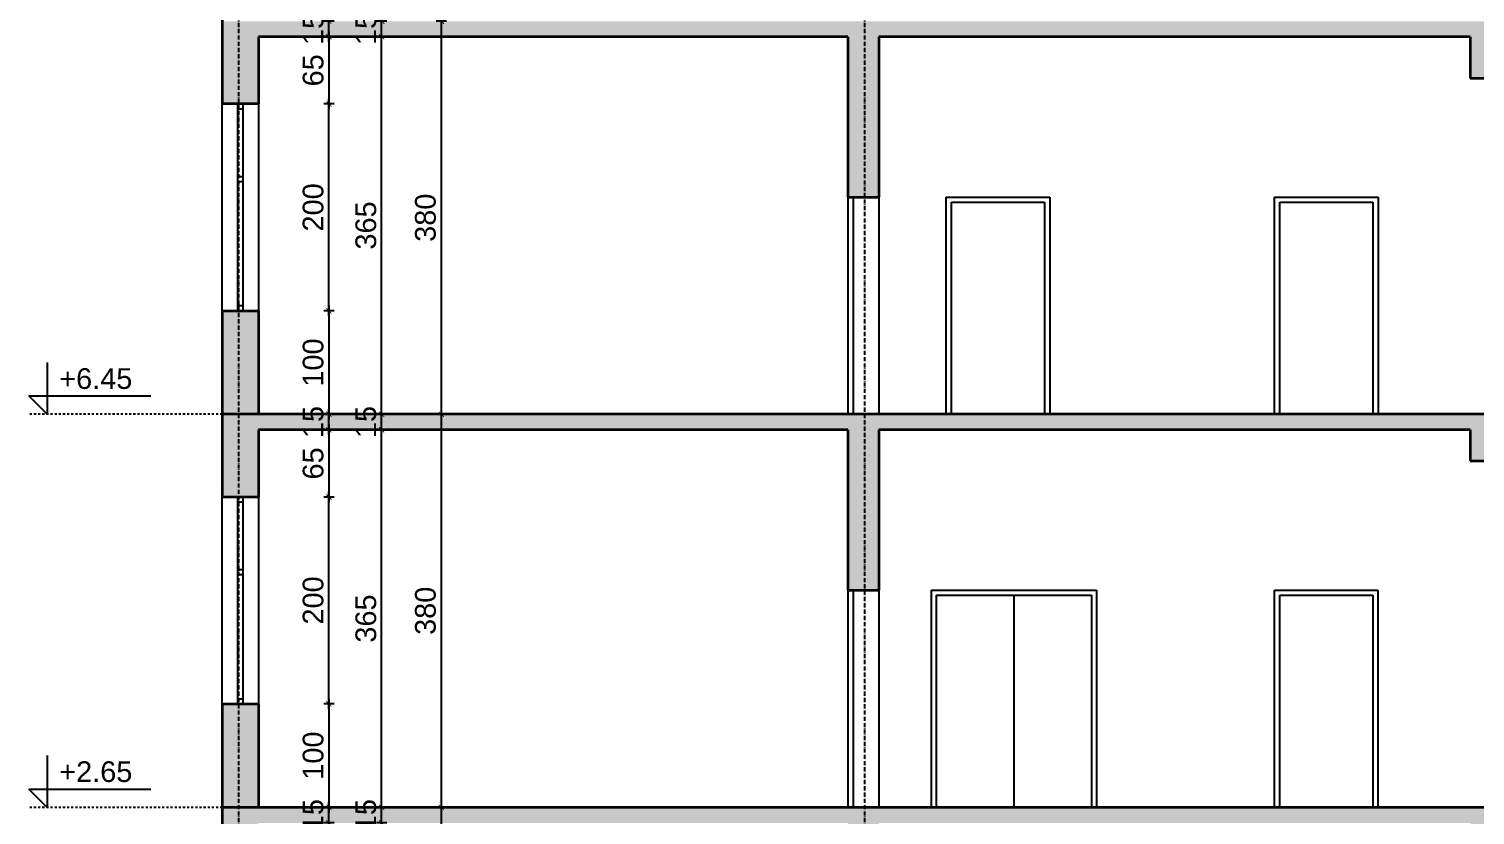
# Model space of a CAD drawing. Header units: inches. Extents: x -72385 to 39588, y -6525 to 66685.
# Drawn here: x 26252 to 27650, y 23883 to 24643 of the extents above; entities that cross this region are included whole.
import ezdxf

# ---------------------------------------------------------------- set-up
doc = ezdxf.new("R2010")
doc.units = ezdxf.units.IN
doc.header["$MEASUREMENT"] = 0
doc.linetypes.add('DashDot', pattern=[0.6, 0.4, -0.1, 0, -0.1])
doc.linetypes.add('Hidden', pattern=[0.4, 0.2, -0.2])
for name, color, linetype, lineweight in [('Надписи коти вътрешни', 252, 'Continuous', 25), ('Надписи нива', 252, 'Continuous', 25), ('Оси', 252, 'DashDot', 25), ('Фасади Разрези дебело', 7, 'Continuous', 35), ('Фасади Разрези тънко', 253, 'Continuous', 25), ('Щрих стени', 254, 'Continuous', 25)]:
    doc.layers.add(name, color=color, linetype=linetype, lineweight=lineweight)
doc.styles.add('Arial Regular', font='arial.ttf')
doc.styles.get("Standard").update_dxf_attribs({"font": 'arial.ttf'})
doc.dimstyles.new('Annotative', dxfattribs={"dimscale": 0, "dimtxt": 20, "dimasz": 5, "dimexe": 5, "dimexo": 5, "dimgap": 5, "dimtad": 1, "dimdec": 0, "dimzin": 0, "dimdsep": 46, "dimtxsty": 'Standard', "dimblk": 'ARCHTICK', "dimcen": 5, "dimdle": 5, "dimadec": 0, "dimazin": 0, "dimtfac": 1, "dimtdec": 0, "dimtofl": 0, "dimtmove": 0, "dimatfit": 3, "dimldrblk": 'ARCHTICK', "dimfxl": 5, "dimfxlon": 1, "dimtolj": 1, "dimtzin": 0, "dimarcsym": 1})

# ---------------------------------------------------------------- blocks, each defined once
blk = doc.blocks.new('_ArchTick')
at = {"color": 0, "linetype": 'ByBlock', "const_width": 0.15}
blk.add_lwpolyline([(-0.5, -0.5), (0.5, 0.5)], dxfattribs=at)
blk = doc.blocks.new('*D5226')
at = {"layer": 'Defpoints', "color": 0, "ltscale": 10, "transparency": 16777216}
for p in [(26542, 23890.9), (26572.6, 23890.9), (26572.6, 23875.9)]:
    blk.add_point(p, dxfattribs=at)
at = {"layer": 'Надписи коти вътрешни', "color": 0, "lineweight": -2, "ltscale": 10, "transparency": 16777216}
for p, q in [((26542, 23870.9), (26542, 23895.9)), ((26547, 23890.9), (26537, 23890.9)), ((26547, 23875.9), (26537, 23875.9))]:
    blk.add_line(p, q, dxfattribs=at)
at = {"layer": 'Надписи коти вътрешни', "color": 0, "lineweight": -2, "ltscale": 10, "transparency": 16777216, "xscale": 5, "yscale": 5, "zscale": 5}
for p, rotation in [((26542, 23890.9), 90), ((26542, 23875.9), 270)]:
    blk.add_blockref('_ArchTick', p, dxfattribs=dict(at, rotation=rotation))
at = {"layer": 'Надписи коти вътрешни', "color": 0, "ltscale": 10, "transparency": 16777216, "insert": (26526.8, 23883.4), "char_height": 20, "attachment_point": 5, "rotation": 90}
blk.add_mtext('\\A1;15', dxfattribs=at)
blk = doc.blocks.new('*D5224')
at = {"layer": 'Defpoints', "color": 0, "ltscale": 10, "transparency": 16777216}
for p in [(26650.7, 23890.9), (26769.7, 23890.9), (26769.7, 23510.9)]:
    blk.add_point(p, dxfattribs=at)
at = {"layer": 'Надписи коти вътрешни', "color": 0, "lineweight": -2, "ltscale": 10, "transparency": 16777216}
for p, q in [((26650.7, 23505.9), (26650.7, 23895.9)), ((26655.7, 23890.9), (26645.7, 23890.9)), ((26655.7, 23510.9), (26645.7, 23510.9))]:
    blk.add_line(p, q, dxfattribs=at)
at = {"layer": 'Надписи коти вътрешни', "color": 0, "lineweight": -2, "ltscale": 10, "transparency": 16777216, "xscale": 5, "yscale": 5, "zscale": 5}
for p, rotation in [((26650.7, 23890.9), 90), ((26650.7, 23510.9), 270)]:
    blk.add_blockref('_ArchTick', p, dxfattribs=dict(at, rotation=rotation))
at = {"layer": 'Надписи коти вътрешни', "color": 0, "ltscale": 10, "transparency": 16777216, "insert": (26635.4, 23700.9), "char_height": 20, "attachment_point": 5, "rotation": 90}
blk.add_mtext('\\A1;380', dxfattribs=at)
blk = doc.blocks.new('*D5223')
at = {"layer": 'Defpoints', "color": 0, "ltscale": 10, "transparency": 16777216}
for p in [(26593, 23890.9), (26623.7, 23890.9), (26623.7, 23875.9)]:
    blk.add_point(p, dxfattribs=at)
at = {"layer": 'Надписи коти вътрешни', "color": 0, "lineweight": -2, "ltscale": 10, "transparency": 16777216}
for p, q in [((26593, 23870.9), (26593, 23895.9)), ((26598, 23890.9), (26588, 23890.9)), ((26598, 23875.9), (26588, 23875.9))]:
    blk.add_line(p, q, dxfattribs=at)
at = {"layer": 'Надписи коти вътрешни', "color": 0, "lineweight": -2, "ltscale": 10, "transparency": 16777216, "xscale": 5, "yscale": 5, "zscale": 5}
for p, rotation in [((26593, 23890.9), 90), ((26593, 23875.9), 270)]:
    blk.add_blockref('_ArchTick', p, dxfattribs=dict(at, rotation=rotation))
at = {"layer": 'Надписи коти вътрешни', "color": 0, "ltscale": 10, "transparency": 16777216, "insert": (26577.8, 23883.4), "char_height": 20, "attachment_point": 5, "rotation": 90}
blk.add_mtext('\\A1;15', dxfattribs=at)
blk = doc.blocks.new('*D5222')
at = {"layer": 'Defpoints', "color": 0, "ltscale": 10, "transparency": 16777216}
for p in [(26572.6, 23990.9), (26542, 23890.9), (26572.6, 23890.9)]:
    blk.add_point(p, dxfattribs=at)
at = {"layer": 'Надписи коти вътрешни', "color": 0, "lineweight": -2, "ltscale": 10, "transparency": 16777216}
for p, q in [((26542, 23995.9), (26542, 23885.9)), ((26547, 23990.9), (26537, 23990.9)), ((26547, 23890.9), (26537, 23890.9))]:
    blk.add_line(p, q, dxfattribs=at)
at = {"layer": 'Надписи коти вътрешни', "color": 0, "lineweight": -2, "ltscale": 10, "transparency": 16777216, "xscale": 5, "yscale": 5, "zscale": 5}
for p, rotation in [((26542, 23990.9), 90), ((26542, 23890.9), 270)]:
    blk.add_blockref('_ArchTick', p, dxfattribs=dict(at, rotation=rotation))
at = {"layer": 'Надписи коти вътрешни', "color": 0, "ltscale": 10, "transparency": 16777216, "insert": (26526.8, 23940.9), "char_height": 20, "attachment_point": 5, "rotation": 90}
blk.add_mtext('\\A1;100', dxfattribs=at)
blk = doc.blocks.new('*D5221')
at = {"layer": 'Defpoints', "color": 0, "ltscale": 10, "transparency": 16777216}
for p in [(26542, 24190.9), (26572.6, 24190.9), (26572.6, 23990.9)]:
    blk.add_point(p, dxfattribs=at)
at = {"layer": 'Надписи коти вътрешни', "color": 0, "lineweight": -2, "ltscale": 10, "transparency": 16777216}
for p, q in [((26547, 24190.9), (26537, 24190.9)), ((26542, 23985.9), (26542, 24195.9)), ((26547, 23990.9), (26537, 23990.9))]:
    blk.add_line(p, q, dxfattribs=at)
at = {"layer": 'Надписи коти вътрешни', "color": 0, "lineweight": -2, "ltscale": 10, "transparency": 16777216, "xscale": 5, "yscale": 5, "zscale": 5}
for p, rotation in [((26542, 24190.9), 90), ((26542, 23990.9), 270)]:
    blk.add_blockref('_ArchTick', p, dxfattribs=dict(at, rotation=rotation))
at = {"layer": 'Надписи коти вътрешни', "color": 0, "ltscale": 10, "transparency": 16777216, "insert": (26526.8, 24090.9), "char_height": 20, "attachment_point": 5, "rotation": 90}
blk.add_mtext('\\A1;200', dxfattribs=at)
blk = doc.blocks.new('*D5220')
at = {"layer": 'Defpoints', "color": 0, "ltscale": 10, "transparency": 16777216}
for p in [(26572.6, 24255.9), (26542, 24190.9), (26572.6, 24190.9)]:
    blk.add_point(p, dxfattribs=at)
at = {"layer": 'Надписи коти вътрешни', "color": 0, "lineweight": -2, "ltscale": 10, "transparency": 16777216}
for p, q in [((26542, 24260.9), (26542, 24185.9)), ((26547, 24255.9), (26537, 24255.9)), ((26547, 24190.9), (26537, 24190.9))]:
    blk.add_line(p, q, dxfattribs=at)
at = {"layer": 'Надписи коти вътрешни', "color": 0, "lineweight": -2, "ltscale": 10, "transparency": 16777216, "xscale": 5, "yscale": 5, "zscale": 5}
for p, rotation in [((26542, 24255.9), 90), ((26542, 24190.9), 270)]:
    blk.add_blockref('_ArchTick', p, dxfattribs=dict(at, rotation=rotation))
at = {"layer": 'Надписи коти вътрешни', "color": 0, "ltscale": 10, "transparency": 16777216, "insert": (26526.8, 24223.4), "char_height": 20, "attachment_point": 5, "rotation": 90}
blk.add_mtext('\\A1;65', dxfattribs=at)
blk = doc.blocks.new('*D5219')
at = {"layer": 'Defpoints', "color": 0, "ltscale": 10, "transparency": 16777216}
for p in [(26542, 24270.9), (26572.6, 24270.9), (26572.6, 24255.9)]:
    blk.add_point(p, dxfattribs=at)
at = {"layer": 'Надписи коти вътрешни', "color": 0, "lineweight": -2, "ltscale": 10, "transparency": 16777216}
for p, q in [((26547, 24270.9), (26537, 24270.9)), ((26542, 24250.9), (26542, 24275.9)), ((26547, 24255.9), (26537, 24255.9))]:
    blk.add_line(p, q, dxfattribs=at)
at = {"layer": 'Надписи коти вътрешни', "color": 0, "lineweight": -2, "ltscale": 10, "transparency": 16777216, "xscale": 5, "yscale": 5, "zscale": 5}
for p, rotation in [((26542, 24270.9), 90), ((26542, 24255.9), 270)]:
    blk.add_blockref('_ArchTick', p, dxfattribs=dict(at, rotation=rotation))
at = {"layer": 'Надписи коти вътрешни', "color": 0, "ltscale": 10, "transparency": 16777216, "insert": (26526.8, 24263.4), "char_height": 20, "attachment_point": 5, "rotation": 90}
blk.add_mtext('\\A1;15', dxfattribs=at)
blk = doc.blocks.new('*D5218')
at = {"layer": 'Defpoints', "color": 0, "ltscale": 10, "transparency": 16777216}
for p in [(26593, 24255.9), (26671.2, 24255.9), (26671.2, 23890.9)]:
    blk.add_point(p, dxfattribs=at)
at = {"layer": 'Надписи коти вътрешни', "color": 0, "lineweight": -2, "ltscale": 10, "transparency": 16777216}
for p, q in [((26593, 23885.9), (26593, 24260.9)), ((26598, 24255.9), (26588, 24255.9)), ((26598, 23890.9), (26588, 23890.9))]:
    blk.add_line(p, q, dxfattribs=at)
at = {"layer": 'Надписи коти вътрешни', "color": 0, "lineweight": -2, "ltscale": 10, "transparency": 16777216, "xscale": 5, "yscale": 5, "zscale": 5}
for p, rotation in [((26593, 24255.9), 90), ((26593, 23890.9), 270)]:
    blk.add_blockref('_ArchTick', p, dxfattribs=dict(at, rotation=rotation))
at = {"layer": 'Надписи коти вътрешни', "color": 0, "ltscale": 10, "transparency": 16777216, "insert": (26577.8, 24073.4), "char_height": 20, "attachment_point": 5, "rotation": 90}
blk.add_mtext('\\A1;365', dxfattribs=at)
blk = doc.blocks.new('*D5217')
at = {"layer": 'Defpoints', "color": 0, "ltscale": 10, "transparency": 16777216}
for p in [(26650.7, 24270.9), (26769.7, 24270.9), (26769.7, 23890.9)]:
    blk.add_point(p, dxfattribs=at)
at = {"layer": 'Надписи коти вътрешни', "color": 0, "lineweight": -2, "ltscale": 10, "transparency": 16777216}
for p, q in [((26655.7, 24270.9), (26645.7, 24270.9)), ((26650.7, 23885.9), (26650.7, 24275.9)), ((26655.7, 23890.9), (26645.7, 23890.9))]:
    blk.add_line(p, q, dxfattribs=at)
at = {"layer": 'Надписи коти вътрешни', "color": 0, "lineweight": -2, "ltscale": 10, "transparency": 16777216, "xscale": 5, "yscale": 5, "zscale": 5}
for p, rotation in [((26650.7, 24270.9), 90), ((26650.7, 23890.9), 270)]:
    blk.add_blockref('_ArchTick', p, dxfattribs=dict(at, rotation=rotation))
at = {"layer": 'Надписи коти вътрешни', "color": 0, "ltscale": 10, "transparency": 16777216, "insert": (26635.4, 24080.9), "char_height": 20, "attachment_point": 5, "rotation": 90}
blk.add_mtext('\\A1;380', dxfattribs=at)
blk = doc.blocks.new('*D5216')
at = {"layer": 'Defpoints', "color": 0, "ltscale": 10, "transparency": 16777216}
for p in [(26593, 24270.9), (26623.7, 24270.9), (26623.7, 24255.9)]:
    blk.add_point(p, dxfattribs=at)
at = {"layer": 'Надписи коти вътрешни', "color": 0, "lineweight": -2, "ltscale": 10, "transparency": 16777216}
for p, q in [((26598, 24270.9), (26588, 24270.9)), ((26593, 24250.9), (26593, 24275.9)), ((26598, 24255.9), (26588, 24255.9))]:
    blk.add_line(p, q, dxfattribs=at)
at = {"layer": 'Надписи коти вътрешни', "color": 0, "lineweight": -2, "ltscale": 10, "transparency": 16777216, "xscale": 5, "yscale": 5, "zscale": 5}
for p, rotation in [((26593, 24270.9), 90), ((26593, 24255.9), 270)]:
    blk.add_blockref('_ArchTick', p, dxfattribs=dict(at, rotation=rotation))
at = {"layer": 'Надписи коти вътрешни', "color": 0, "ltscale": 10, "transparency": 16777216, "insert": (26577.8, 24263.4), "char_height": 20, "attachment_point": 5, "rotation": 90}
blk.add_mtext('\\A1;15', dxfattribs=at)
blk = doc.blocks.new('*D5215')
at = {"layer": 'Defpoints', "color": 0, "ltscale": 10, "transparency": 16777216}
for p in [(26572.6, 24370.9), (26542, 24270.9), (26572.6, 24270.9)]:
    blk.add_point(p, dxfattribs=at)
at = {"layer": 'Надписи коти вътрешни', "color": 0, "lineweight": -2, "ltscale": 10, "transparency": 16777216}
for p, q in [((26547, 24370.9), (26537, 24370.9)), ((26542, 24375.9), (26542, 24265.9)), ((26547, 24270.9), (26537, 24270.9))]:
    blk.add_line(p, q, dxfattribs=at)
at = {"layer": 'Надписи коти вътрешни', "color": 0, "lineweight": -2, "ltscale": 10, "transparency": 16777216, "xscale": 5, "yscale": 5, "zscale": 5}
for p, rotation in [((26542, 24370.9), 90), ((26542, 24270.9), 270)]:
    blk.add_blockref('_ArchTick', p, dxfattribs=dict(at, rotation=rotation))
at = {"layer": 'Надписи коти вътрешни', "color": 0, "ltscale": 10, "transparency": 16777216, "insert": (26526.8, 24320.9), "char_height": 20, "attachment_point": 5, "rotation": 90}
blk.add_mtext('\\A1;100', dxfattribs=at)
blk = doc.blocks.new('*D5214')
at = {"layer": 'Defpoints', "color": 0, "ltscale": 10, "transparency": 16777216}
for p in [(26542, 24570.9), (26572.6, 24570.9), (26572.6, 24370.9)]:
    blk.add_point(p, dxfattribs=at)
at = {"layer": 'Надписи коти вътрешни', "color": 0, "lineweight": -2, "ltscale": 10, "transparency": 16777216}
for p, q in [((26547, 24570.9), (26537, 24570.9)), ((26542, 24365.9), (26542, 24575.9)), ((26547, 24370.9), (26537, 24370.9))]:
    blk.add_line(p, q, dxfattribs=at)
at = {"layer": 'Надписи коти вътрешни', "color": 0, "lineweight": -2, "ltscale": 10, "transparency": 16777216, "xscale": 5, "yscale": 5, "zscale": 5}
for p, rotation in [((26542, 24570.9), 90), ((26542, 24370.9), 270)]:
    blk.add_blockref('_ArchTick', p, dxfattribs=dict(at, rotation=rotation))
at = {"layer": 'Надписи коти вътрешни', "color": 0, "ltscale": 10, "transparency": 16777216, "insert": (26526.8, 24470.9), "char_height": 20, "attachment_point": 5, "rotation": 90}
blk.add_mtext('\\A1;200', dxfattribs=at)
blk = doc.blocks.new('*D5213')
at = {"layer": 'Defpoints', "color": 0, "ltscale": 10, "transparency": 16777216}
for p in [(26572.6, 24635.9), (26542, 24570.9), (26572.6, 24570.9)]:
    blk.add_point(p, dxfattribs=at)
at = {"layer": 'Надписи коти вътрешни', "color": 0, "lineweight": -2, "ltscale": 10, "transparency": 16777216}
for p, q in [((26547, 24635.9), (26537, 24635.9)), ((26542, 24640.9), (26542, 24565.9)), ((26547, 24570.9), (26537, 24570.9))]:
    blk.add_line(p, q, dxfattribs=at)
at = {"layer": 'Надписи коти вътрешни', "color": 0, "lineweight": -2, "ltscale": 10, "transparency": 16777216, "xscale": 5, "yscale": 5, "zscale": 5}
for p, rotation in [((26542, 24635.9), 90), ((26542, 24570.9), 270)]:
    blk.add_blockref('_ArchTick', p, dxfattribs=dict(at, rotation=rotation))
at = {"layer": 'Надписи коти вътрешни', "color": 0, "ltscale": 10, "transparency": 16777216, "insert": (26526.8, 24603.4), "char_height": 20, "attachment_point": 5, "rotation": 90}
blk.add_mtext('\\A1;65', dxfattribs=at)
blk = doc.blocks.new('*D5212')
at = {"layer": 'Defpoints', "color": 0, "ltscale": 10, "transparency": 16777216}
for p in [(26542, 24650.9), (26572.6, 24650.9), (26572.6, 24635.9)]:
    blk.add_point(p, dxfattribs=at)
at = {"layer": 'Надписи коти вътрешни', "color": 0, "lineweight": -2, "ltscale": 10, "transparency": 16777216}
for p, q in [((26547, 24650.9), (26537, 24650.9)), ((26542, 24630.9), (26542, 24655.9)), ((26547, 24635.9), (26537, 24635.9))]:
    blk.add_line(p, q, dxfattribs=at)
at = {"layer": 'Надписи коти вътрешни', "color": 0, "lineweight": -2, "ltscale": 10, "transparency": 16777216, "xscale": 5, "yscale": 5, "zscale": 5}
for p, rotation in [((26542, 24650.9), 90), ((26542, 24635.9), 270)]:
    blk.add_blockref('_ArchTick', p, dxfattribs=dict(at, rotation=rotation))
at = {"layer": 'Надписи коти вътрешни', "color": 0, "ltscale": 10, "transparency": 16777216, "insert": (26526.8, 24643.4), "char_height": 20, "attachment_point": 5, "rotation": 90}
blk.add_mtext('\\A1;15', dxfattribs=at)
blk = doc.blocks.new('*D5211')
at = {"layer": 'Defpoints', "color": 0, "ltscale": 10, "transparency": 16777216}
for p in [(26593, 24635.9), (26671.2, 24635.9), (26671.2, 24270.9)]:
    blk.add_point(p, dxfattribs=at)
at = {"layer": 'Надписи коти вътрешни', "color": 0, "lineweight": -2, "ltscale": 10, "transparency": 16777216}
for p, q in [((26598, 24635.9), (26588, 24635.9)), ((26593, 24265.9), (26593, 24640.9)), ((26598, 24270.9), (26588, 24270.9))]:
    blk.add_line(p, q, dxfattribs=at)
at = {"layer": 'Надписи коти вътрешни', "color": 0, "lineweight": -2, "ltscale": 10, "transparency": 16777216, "xscale": 5, "yscale": 5, "zscale": 5}
for p, rotation in [((26593, 24635.9), 90), ((26593, 24270.9), 270)]:
    blk.add_blockref('_ArchTick', p, dxfattribs=dict(at, rotation=rotation))
at = {"layer": 'Надписи коти вътрешни', "color": 0, "ltscale": 10, "transparency": 16777216, "insert": (26577.8, 24453.4), "char_height": 20, "attachment_point": 5, "rotation": 90}
blk.add_mtext('\\A1;365', dxfattribs=at)
blk = doc.blocks.new('*D5210')
at = {"layer": 'Defpoints', "color": 0, "ltscale": 10, "transparency": 16777216}
for p in [(26650.7, 24650.9), (26769.7, 24650.9), (26769.7, 24270.9)]:
    blk.add_point(p, dxfattribs=at)
at = {"layer": 'Надписи коти вътрешни', "color": 0, "lineweight": -2, "ltscale": 10, "transparency": 16777216}
for p, q in [((26655.7, 24650.9), (26645.7, 24650.9)), ((26650.7, 24265.9), (26650.7, 24655.9)), ((26655.7, 24270.9), (26645.7, 24270.9))]:
    blk.add_line(p, q, dxfattribs=at)
at = {"layer": 'Надписи коти вътрешни', "color": 0, "lineweight": -2, "ltscale": 10, "transparency": 16777216, "xscale": 5, "yscale": 5, "zscale": 5}
for p, rotation in [((26650.7, 24650.9), 90), ((26650.7, 24270.9), 270)]:
    blk.add_blockref('_ArchTick', p, dxfattribs=dict(at, rotation=rotation))
at = {"layer": 'Надписи коти вътрешни', "color": 0, "ltscale": 10, "transparency": 16777216, "insert": (26635.4, 24460.9), "char_height": 20, "attachment_point": 5, "rotation": 90}
blk.add_mtext('\\A1;380', dxfattribs=at)
blk = doc.blocks.new('*D5209')
at = {"layer": 'Defpoints', "color": 0, "ltscale": 10, "transparency": 16777216}
for p in [(26593, 24650.9), (26621, 24650.9), (26631.7, 24635.9)]:
    blk.add_point(p, dxfattribs=at)
at = {"layer": 'Надписи коти вътрешни', "color": 0, "lineweight": -2, "ltscale": 10, "transparency": 16777216}
for p, q in [((26598, 24650.9), (26588, 24650.9)), ((26593, 24630.9), (26593, 24655.9)), ((26598, 24635.9), (26588, 24635.9))]:
    blk.add_line(p, q, dxfattribs=at)
at = {"layer": 'Надписи коти вътрешни', "color": 0, "lineweight": -2, "ltscale": 10, "transparency": 16777216, "xscale": 5, "yscale": 5, "zscale": 5}
for p, rotation in [((26593, 24650.9), 90), ((26593, 24635.9), 270)]:
    blk.add_blockref('_ArchTick', p, dxfattribs=dict(at, rotation=rotation))
at = {"layer": 'Надписи коти вътрешни', "color": 0, "ltscale": 10, "transparency": 16777216, "insert": (26577.8, 24643.4), "char_height": 20, "attachment_point": 5, "rotation": 90}
blk.add_mtext('\\A1;15', dxfattribs=at)

msp = doc.modelspace()

# ---------------------------------------------------------------- hatches: boundary and pattern name
at = {"layer": 'Щрих стени', "ltscale": 10}
h = msp.add_hatch(color=256, dxfattribs=at)
h.dxf.hatch_style = 1
h.paths.add_polyline_path([(27713.8, 24635.9), (29376.8, 24635.9), (29376.8, 24480.9), (29406.8, 24480.9), (29406.8, 24635.9), (29945.2, 24635.9), (29945.2, 24580.9), (29975.2, 24580.9), (29975.2, 24635.9), (30375.2, 24635.9), (30375.2, 24270.9), (30420.2, 24270.9), (30420.2, 24650.9), (26438.9, 24650.9), (26438.9, 24570.9), (26473.9, 24570.9), (26473.9, 24635.9), (27043.7, 24635.9), (27043.7, 24480.9), (27073.7, 24480.9), (27073.7, 24635.9), (27645.4, 24635.9), (27645.4, 24595.9), (27713.8, 24595.9)])
h.paths.add_polyline_path([(26473.9, 24370.9), (26438.9, 24370.9), (26438.9, 24270.9), (26473.9, 24270.9)], flags=0)
h = msp.add_hatch(color=256, dxfattribs=at)
h.dxf.hatch_style = 1
h.paths.add_polyline_path([(26473.9, 24370.9), (26438.9, 24370.9), (26438.9, 24270.9), (26473.9, 24270.9)])
h.paths.add_polyline_path([(26473.9, 23990.9), (26438.9, 23990.9), (26438.9, 23890.9), (26473.9, 23890.9)])
h = msp.add_hatch(color=256, dxfattribs=at)
h.dxf.hatch_style = 1
h.paths.add_polyline_path([(27073.7, 24255.9), (27645.4, 24255.9), (27645.4, 24225.9), (27667.4, 24225.9), (27667.4, 24190.9), (28451.8, 24190.9), (28451.8, 24255.9), (29376.8, 24255.9), (29376.8, 24100.9), (29406.8, 24100.9), (29406.8, 24200.9), (30375.2, 24200.9), (30375.2, 23890.9), (30420.2, 23890.9), (30420.2, 24270.9), (26438.9, 24270.9), (26438.9, 24190.9), (26473.9, 24190.9), (26473.9, 24255.9), (27043.7, 24255.9), (27043.7, 24100.9), (27073.7, 24100.9)])
h.paths.add_polyline_path([(27660.4, 24240.9), (27660.4, 24255.9), (28436.8, 24255.9), (28436.8, 24205.9), (27682.4, 24205.9), (27682.4, 24240.9)], flags=16)
h.paths.add_polyline_path([(29406.8, 24255.9), (30375.2, 24255.9), (30375.2, 24215.9), (29406.8, 24215.9)], flags=16)
h = msp.add_hatch(color=256, dxfattribs=at)
h.dxf.hatch_style = 1
h.paths.add_polyline_path([(26473.9, 23610.9), (26438.9, 23610.9), (26438.9, 23510.9), (26473.9, 23510.9)], flags=17)
h.paths.add_polyline_path([(26473.9, 23875.9), (27043.7, 23875.9), (27043.7, 23510.9), (27073.7, 23510.9), (27073.7, 23875.9), (27645.4, 23875.9), (27645.4, 23845.9), (27667.4, 23845.9), (27667.4, 23810.9), (28451.8, 23810.9), (28451.8, 23875.9), (29376.8, 23875.9), (29376.8, 23720.9), (29406.8, 23720.9), (29406.8, 23820.9), (30375.2, 23820.9), (30375.2, 23510.9), (30420.2, 23510.9), (30420.2, 23890.9), (26438.9, 23890.9), (26438.9, 23810.9), (26473.9, 23810.9)])
h.paths.add_polyline_path([(27660.4, 23860.9), (27660.4, 23875.9), (28436.8, 23875.9), (28436.8, 23825.9), (27682.4, 23825.9), (27682.4, 23860.9)], flags=16)
h.paths.add_polyline_path([(29406.8, 23875.9), (30375.2, 23875.9), (30375.2, 23835.9), (29406.8, 23835.9)], flags=16)

# ---------------------------------------------------------------- linework, layer by layer
at = {"layer": 'Надписи нива', "ltscale": 10}
for p, q in [((26269.7, 24320.9), (26269.7, 24270.9)), ((26252, 24288.6), (26369.7, 24288.6)), ((26269.7, 24270.9), (26252, 24288.6)), ((26269.7, 23940.9), (26269.7, 23890.9)), ((26252, 23908.6), (26369.7, 23908.6)), ((26269.7, 23890.9), (26252, 23908.6))]:
    msp.add_line(p, q, dxfattribs=at)
at = {"layer": 'Надписи нива', "linetype": 'Hidden', "ltscale": 10}
for p, q in [((26438.9, 24270.9), (26252, 24270.9)), ((26438.9, 23890.9), (26252, 23890.9))]:
    msp.add_line(p, q, dxfattribs=at)
at = {"layer": 'Оси', "ltscale": 10}
for p, q in [((26454.7, 25350.9), (26454.7, 23100.9)), ((27059.7, 25350.9), (27059.7, 23100.9))]:
    msp.add_line(p, q, dxfattribs=at)
at = {"layer": 'Фасади Разрези дебело', "ltscale": 10}
for p, q in [((26438.9, 24750.9), (26438.9, 24570.9)), ((26473.9, 24635.9), (26473.9, 24570.9)), ((27043.7, 24635.9), (27043.7, 24480.9)), ((27073.7, 24635.9), (27073.7, 24480.9)), ((27645.4, 24635.9), (27645.4, 24595.9)), ((27645.4, 24595.9), (27713.8, 24595.9)), ((26473.9, 24570.9), (26438.9, 24570.9)), ((27043.7, 24480.9), (27073.7, 24480.9)), ((26438.9, 24370.9), (26473.9, 24370.9)), ((26438.9, 24370.9), (26438.9, 24190.9)), ((26473.9, 24370.9), (26473.9, 24270.9)), ((26473.9, 24255.9), (26473.9, 24190.9)), ((27043.7, 24255.9), (27043.7, 24100.9)), ((27073.7, 24255.9), (27073.7, 24100.9)), ((27645.4, 24255.9), (27645.4, 24225.9)), ((27645.4, 24225.9), (27667.4, 24225.9)), ((26473.9, 24190.9), (26438.9, 24190.9)), ((27043.7, 24100.9), (27073.7, 24100.9)), ((26438.9, 23990.9), (26473.9, 23990.9)), ((26438.9, 23990.9), (26438.9, 23810.9)), ((26473.9, 23990.9), (26473.9, 23890.9))]:
    msp.add_line(p, q, dxfattribs=at)
at = {"layer": 'Фасади Разрези дебело', "ltscale": 10, "extrusion": (1.22465e-16, 1, -2.22045e-16)}
for p, q in [((27043.7, 24635.9), (26473.9, 24635.9)), ((27645.4, 24635.9), (27073.7, 24635.9)), ((30420.2, 24270.9), (26438.9, 24270.9)), ((27043.7, 24255.9), (26473.9, 24255.9)), ((27645.4, 24255.9), (27073.7, 24255.9)), ((30420.2, 23890.9), (26438.9, 23890.9))]:
    msp.add_line(p, q, dxfattribs=at)
at = {"layer": 'Фасади Разрези тънко', "ltscale": 10}
for p, q in [((26438.9, 24370.9), (26438.9, 24570.9)), ((26453.9, 24370.9), (26453.9, 24570.9)), ((26458.9, 24565.9), (26453.9, 24565.9)), ((26458.9, 24570.9), (26458.9, 24370.9)), ((26473.9, 24570.9), (26473.9, 24370.9)), ((26453.9, 24500.9), (26458.9, 24500.9)), ((26453.9, 24495.9), (26458.9, 24495.9)), ((27043.7, 24480.9), (27043.7, 24270.9)), ((27048.7, 24480.9), (27048.7, 24270.9)), ((27073.7, 24480.9), (27073.7, 24270.9)), ((27138.9, 24270.9), (27138.9, 24480.9)), ((27138.9, 24480.9), (27238.9, 24480.9)), ((27238.9, 24480.9), (27238.9, 24270.9)), ((27456.3, 24270.9), (27456.3, 24480.9)), ((27456.3, 24480.9), (27556.3, 24480.9)), ((27556.3, 24480.9), (27556.3, 24270.9)), ((27143.9, 24270.9), (27143.9, 24475.9)), ((27143.9, 24475.9), (27233.9, 24475.9)), ((27233.9, 24475.9), (27233.9, 24270.9)), ((27461.3, 24270.9), (27461.3, 24475.9)), ((27461.3, 24475.9), (27551.3, 24475.9)), ((27551.3, 24475.9), (27551.3, 24270.9)), ((26453.9, 24375.9), (26458.9, 24375.9)), ((26438.9, 23990.9), (26438.9, 24190.9)), ((26453.9, 23990.9), (26453.9, 24190.9)), ((26458.9, 24190.9), (26458.9, 23990.9)), ((26473.9, 24190.9), (26473.9, 23990.9)), ((26458.9, 24185.9), (26453.9, 24185.9)), ((26453.9, 24120.9), (26458.9, 24120.9)), ((26453.9, 24115.9), (26458.9, 24115.9)), ((27043.7, 24100.9), (27043.7, 23890.9)), ((27048.7, 24100.9), (27048.7, 23890.9)), ((27073.7, 24100.9), (27073.7, 23890.9)), ((27124.2, 24100.9), (27124.2, 23890.9)), ((27129.2, 24095.9), (27129.2, 23890.9)), ((27204.2, 24095.9), (27204.2, 23890.9)), ((27279.2, 24095.9), (27279.2, 23890.9)), ((27284.2, 24100.9), (27284.2, 23890.9)), ((27456.2, 23890.9), (27456.2, 24100.9)), ((27456.2, 24100.9), (27556.2, 24100.9)), ((27461.2, 23890.9), (27461.2, 24095.9)), ((27461.2, 24095.9), (27551.2, 24095.9)), ((27551.2, 24095.9), (27551.2, 23890.9)), ((27556.2, 24100.9), (27556.2, 23890.9)), ((26453.9, 23995.9), (26458.9, 23995.9))]:
    msp.add_line(p, q, dxfattribs=at)
at = {"layer": 'Фасади Разрези тънко', "ltscale": 10, "extrusion": (1.2091e-15, 1, -2.22045e-16)}
for p, q in [((27124.2, 24100.9), (27284.2, 24100.9)), ((27129.2, 24095.9), (27279.2, 24095.9))]:
    msp.add_line(p, q, dxfattribs=at)

# ---------------------------------------------------------------- texts
at = {"layer": 'Надписи нива', "ltscale": 10, "char_height": 20, "width": 180.489, "attachment_point": 1, "style": 'Arial Regular'}
for s, insert in [('+6.45', (26281.3, 24315.4)), ('+2.65', (26281.3, 23935.4))]:
    msp.add_mtext(s, dxfattribs=dict(at, insert=insert))

# ---------------------------------------------------------------- dimensions: what is measured, and where the dimension line sits
at = {"layer": 'Надписи коти вътрешни', "ltscale": 10}
for base, p1, p2, picture, middle in [((26542, 24650.9), (26572.6, 24635.9), (26572.6, 24650.9), '*D5212', (26542, 24643.4)), ((26593, 24650.9), (26631.7, 24635.9), (26621, 24650.9), '*D5209', (26593, 24643.4)), ((26542, 24270.9), (26572.6, 24255.9), (26572.6, 24270.9), '*D5219', (26542, 24263.4)), ((26593, 24270.9), (26623.7, 24255.9), (26623.7, 24270.9), '*D5216', (26593, 24263.4)), ((26542, 23890.9), (26572.6, 23875.9), (26572.6, 23890.9), '*D5226', (26542, 23883.4)), ((26593, 23890.9), (26623.7, 23875.9), (26623.7, 23890.9), '*D5223', (26593, 23883.4))]:
    dim = msp.add_linear_dim(base=base, p1=p1, p2=p2, angle=90, dimstyle='Annotative', override={"dimscale": 0, "dimtix": 0, "dimtofl": 0, "dimtmove": 0, "dimatfit": 3}, dxfattribs=at)
    dim.commit()
    dim.dimension.update_dxf_attribs({"geometry": picture, "text_midpoint": middle, "dimtype": 128})
for base, p1, p2, picture, middle in [((26650.7, 24650.9), (26769.7, 24270.9), (26769.7, 24650.9), '*D5210', (26635.4, 24460.9)), ((26542, 24570.9), (26572.6, 24635.9), (26572.6, 24570.9), '*D5213', (26526.8, 24603.4)), ((26593, 24635.9), (26671.2, 24270.9), (26671.2, 24635.9), '*D5211', (26577.8, 24453.4)), ((26542, 24570.9), (26572.6, 24370.9), (26572.6, 24570.9), '*D5214', (26526.8, 24470.9)), ((26542, 24270.9), (26572.6, 24370.9), (26572.6, 24270.9), '*D5215', (26526.8, 24320.9)), ((26650.7, 24270.9), (26769.7, 23890.9), (26769.7, 24270.9), '*D5217', (26635.4, 24080.9)), ((26542, 24190.9), (26572.6, 24255.9), (26572.6, 24190.9), '*D5220', (26526.8, 24223.4)), ((26593, 24255.9), (26671.2, 23890.9), (26671.2, 24255.9), '*D5218', (26577.8, 24073.4)), ((26542, 24190.9), (26572.6, 23990.9), (26572.6, 24190.9), '*D5221', (26526.8, 24090.9)), ((26542, 23890.9), (26572.6, 23990.9), (26572.6, 23890.9), '*D5222', (26526.8, 23940.9)), ((26650.7, 23890.9), (26769.7, 23510.9), (26769.7, 23890.9), '*D5224', (26635.4, 23700.9))]:
    dim = msp.add_linear_dim(base=base, p1=p1, p2=p2, angle=90, dimstyle='Annotative', override={"dimscale": 0, "dimtix": 0, "dimtofl": 0, "dimtmove": 0, "dimatfit": 3}, dxfattribs=at)
    dim.commit()
    dim.dimension.update_dxf_attribs({"geometry": picture, "text_midpoint": middle})

doc.saveas('drawing.dxf')
